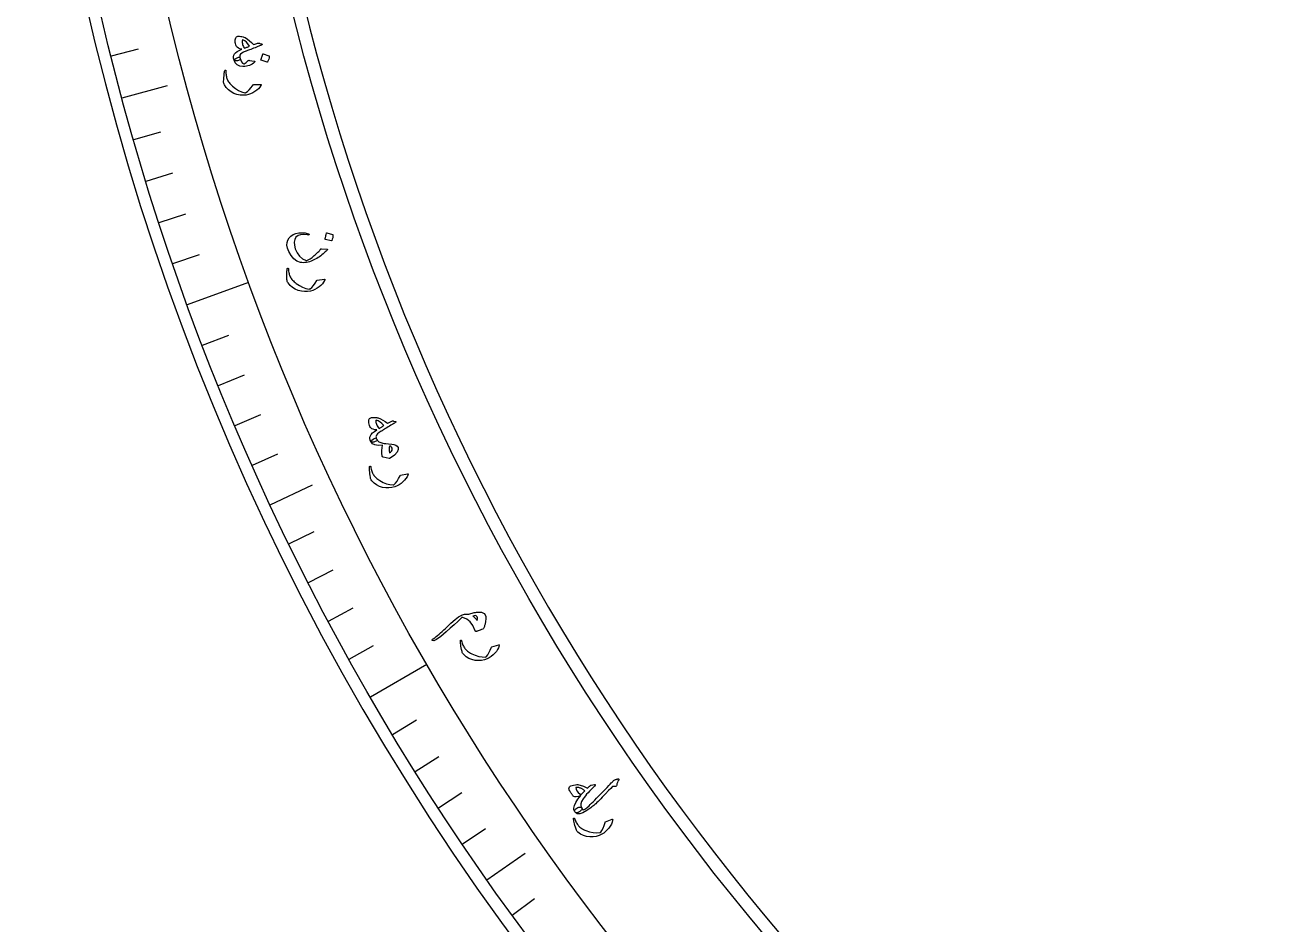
# Model space of a CAD drawing. Header units: millimetres. Extents: x -140 to 140, y -140 to 184.
# Drawn here: x -140 to -70.3, y -82.4 to -32 of the extents above; entities that cross this region are included whole.
import ezdxf

# ---------------------------------------------------------------- set-up
doc = ezdxf.new("R2010")
doc.units = ezdxf.units.MM
for name, color, linetype in [('CUT_INNER', 6, 'Continuous'), ('CUT_OUTER', 1, 'Continuous'), ('ENGRAVE', 7, 'Continuous'), ('ENGRAVE_FINE', 8, 'Continuous'), ('TEXT', 5, 'Continuous')]:
    doc.layers.add(name, color=color, linetype=linetype)

msp = doc.modelspace()

# ---------------------------------------------------------------- linework, layer by layer
at = {"layer": 'CUT_INNER'}
msp.add_arc((0, 0), 128.1, 95.976562, 87.539062, dxfattribs=at)
at = {"layer": 'CUT_OUTER'}
msp.add_arc((0, 0), 140, 175.78125, 4.570313, dxfattribs=at)
at = {"layer": 'ENGRAVE'}
for points in [[(-134.5399, -36.0499), (-132.0112, -35.3723)], [(-130.886, -47.6386), (-127.4419, -46.385)], [(-126.236, -58.8648), (-123.8633, -57.7584)], [(-120.6252, -69.643), (-117.4511, -67.8104)], [(-114.0964, -79.8912), (-111.9519, -78.3895)]]:
    msp.add_lwpolyline(points, dxfattribs=at)
for radius in [139.286, 135.6208, 128.814]:
    msp.add_circle((0, 0), radius, dxfattribs=at)
at = {"layer": 'ENGRAVE_FINE'}
for points in [[(-135.1486, -33.6963), (-133.6245, -33.3163)], [(-133.8903, -38.3924), (-132.3803, -37.9595)], [(-133.1999, -40.7233), (-131.6977, -40.264)], [(-132.4689, -43.0417), (-130.9749, -42.5563)], [(-131.6975, -45.3471), (-130.2123, -44.8357)], [(-130.0347, -49.9156), (-128.5682, -49.3527)], [(-129.1437, -52.1775), (-127.6873, -51.589)], [(-128.2134, -54.4234), (-126.7675, -53.8096)], [(-127.2441, -56.6527), (-125.8091, -56.0138)], [(-125.1894, -61.059), (-123.7776, -60.3704)], [(-124.1047, -63.2345), (-122.7051, -62.5214)], [(-122.9822, -65.3908), (-121.5953, -64.6534)], [(-121.8223, -67.5272), (-120.4484, -66.7657)], [(-119.3914, -71.7376), (-118.045, -70.9286)], [(-118.1212, -73.8103), (-116.7891, -72.9779)], [(-116.8151, -75.8606), (-115.4977, -75.0051)], [(-115.4733, -77.8877), (-114.1711, -77.0094)], [(-112.6847, -81.8703), (-111.4139, -80.947)]]:
    msp.add_lwpolyline(points, dxfattribs=at)
at = {"layer": 'TEXT'}
for points in [[(-126.7289, -33.0396), (-126.6994, -33.0555), (-126.6921, -33.0722), (-126.7067, -33.0896), (-126.7435, -33.1077), (-126.7663, -33.1164), (-126.7976, -33.1289), (-126.8377, -33.1451), (-126.8863, -33.1651), (-126.9441, -33.1888), (-127.0116, -33.216), (-127.0888, -33.2468), (-127.1757, -33.2811), (-127.2611, -33.3149), (-127.3375, -33.3451), (-127.4051, -33.3718), (-127.4637, -33.3948), (-127.5131, -33.4142), (-127.5531, -33.4299), (-127.5838, -33.4419), (-127.605, -33.4501), (-127.7379, -33.5057), (-127.8378, -33.5618), (-127.9047, -33.6184), (-127.9385, -33.6755), (-127.9479, -33.7119), (-127.9493, -33.7534), (-127.9429, -33.8), (-127.9285, -33.8515), (-127.9254, -33.8834), (-127.934, -33.9109), (-127.9545, -33.9338), (-127.9868, -33.9523), (-128.0278, -33.9667), (-128.0706, -33.9765), (-128.115, -33.9817), (-128.1612, -33.9823), (-128.2018, -33.978), (-128.2333, -33.9698), (-128.2558, -33.9577), (-128.2692, -33.9416), (-128.2945, -33.8417), (-128.2992, -33.7511), (-128.2831, -33.6698), (-128.2463, -33.5978), (-128.1827, -33.5288), (-128.0926, -33.4621), (-127.9761, -33.3977), (-127.8332, -33.3356), (-127.9379, -33.3057), (-128.0234, -33.2696), (-128.0897, -33.2275), (-128.1368, -33.1794), (-128.1603, -33.1365), (-128.1787, -33.0837), (-128.1921, -33.021), (-128.2004, -32.9484), (-128.2028, -32.8702), (-128.1993, -32.8031), (-128.1898, -32.7473), (-128.1745, -32.7026), (-128.1513, -32.6638), (-128.124, -32.6351), (-128.0926, -32.6164), (-128.0572, -32.6079), (-128.0108, -32.6055), (-127.9582, -32.608), (-127.8992, -32.6154), (-127.8339, -32.6278), (-127.7676, -32.6432), (-127.7141, -32.6578), (-127.6734, -32.6716), (-127.6456, -32.6847), (-127.5248, -32.7656), (-127.4072, -32.8574), (-127.2927, -32.9598), (-127.1814, -33.073), (-127.11, -33.0491), (-127.0482, -33.0293), (-126.9959, -33.0134), (-126.9532, -33.0016), (-126.9167, -32.9943), (-126.8828, -32.9923), (-126.8516, -32.9955), (-126.8232, -33.0039)], [(-127.4057, -33.1596), (-127.4885, -33.0347), (-127.5766, -32.9334), (-127.6702, -32.8555), (-127.7693, -32.8012), (-127.7815, -32.799), (-127.7914, -32.8018), (-127.799, -32.8096), (-127.8043, -32.8223), (-127.8111, -32.8663), (-127.813, -32.9125), (-127.8099, -32.961), (-127.802, -33.0118), (-127.7892, -33.0648), (-127.7714, -33.1202), (-127.7488, -33.1778), (-127.7212, -33.2376), (-127.7156, -33.2465), (-127.7075, -33.2553), (-127.6969, -33.2639), (-127.6838, -33.2724), (-127.6534, -33.2621), (-127.6217, -33.2507), (-127.5888, -33.2382), (-127.5547, -33.2246), (-127.5193, -33.21), (-127.4827, -33.1942), (-127.4448, -33.1774), (-127.4057, -33.1596)], [(-127.4102, -33.9572), (-127.1474, -34.0003), (-127.1175, -34.009), (-127.1039, -34.023), (-127.1065, -34.0424), (-127.1255, -34.0672), (-127.1879, -34.1203), (-127.2554, -34.1668), (-127.3279, -34.2065), (-127.4056, -34.2395), (-127.4889, -34.2657), (-127.5784, -34.285), (-127.674, -34.2972), (-127.7759, -34.3025), (-127.9549, -34.2831), (-128.0968, -34.2165), (-128.2016, -34.1027), (-128.2692, -33.9416), (-128.2622, -33.9192), (-128.2312, -33.8899), (-128.1762, -33.8537), (-128.0972, -33.8107), (-128.0536, -33.7929), (-128.0161, -33.7843), (-127.9848, -33.7849), (-127.9597, -33.7948), (-127.9484, -33.805), (-127.9394, -33.8178), (-127.9328, -33.8333), (-127.9285, -33.8515), (-127.8973, -33.9557), (-127.8518, -34.0413), (-127.7918, -34.1084), (-127.7176, -34.1568), (-127.7124, -34.1585), (-127.7062, -34.1579), (-127.6991, -34.1549), (-127.6911, -34.1498), (-127.6417, -34.1206), (-127.5932, -34.084), (-127.5456, -34.0402), (-127.499, -33.989), (-127.4809, -33.9715), (-127.46, -33.9603), (-127.4365, -33.9556), (-127.4102, -33.9572)], [(-126.3154, -33.7015), (-126.3094, -33.705), (-126.3048, -33.7108), (-126.3016, -33.7189), (-126.2998, -33.7295), (-126.3101, -33.8103), (-126.3281, -33.8887), (-126.3539, -33.9647), (-126.3873, -34.0383), (-126.3933, -34.0462), (-126.4001, -34.0508), (-126.4079, -34.0521), (-126.4165, -34.0502), (-126.7513, -33.9508), (-126.7599, -33.9461), (-126.7639, -33.9381), (-126.7631, -33.9268), (-126.7576, -33.9122), (-126.7529, -33.8996), (-126.746, -33.8799), (-126.7369, -33.853), (-126.7257, -33.8191), (-126.7125, -33.7775), (-126.6974, -33.7279), (-126.6803, -33.6703), (-126.6612, -33.6047), (-126.6576, -33.5956), (-126.6529, -33.5904), (-126.6472, -33.5889), (-126.6405, -33.5911)], [(-126.767, -35.3051), (-126.7595, -35.3053), (-126.7534, -35.3064), (-126.7485, -35.3083), (-126.745, -35.3112), (-126.7411, -35.3215), (-126.7422, -35.3357), (-126.7483, -35.3539), (-126.7594, -35.376), (-126.822, -35.4675), (-126.8999, -35.5532), (-126.9931, -35.6332), (-127.1017, -35.7074), (-127.2219, -35.7753), (-127.3437, -35.8304), (-127.467, -35.8728), (-127.5919, -35.9023), (-127.7639, -35.9144), (-127.9354, -35.9027), (-128.1065, -35.8672), (-128.2771, -35.8078), (-128.4397, -35.7248), (-128.583, -35.6177), (-128.7068, -35.4866), (-128.8112, -35.3314), (-128.8334, -35.2882), (-128.8486, -35.243), (-128.8566, -35.1959), (-128.8576, -35.1468), (-128.8499, -35.0312), (-128.8419, -34.9265), (-128.8337, -34.8328), (-128.8252, -34.7502), (-128.8164, -34.6788), (-128.8073, -34.6188), (-128.7979, -34.5703), (-128.7882, -34.5333), (-128.7844, -34.5251), (-128.78, -34.5188), (-128.7751, -34.5144), (-128.7697, -34.5119), (-128.7621, -34.5107), (-128.7547, -34.511), (-128.7474, -34.5128), (-128.7401, -34.5163), (-128.7339, -34.5215), (-128.7296, -34.5288), (-128.7274, -34.5382), (-128.7271, -34.5496), (-128.7269, -34.6197), (-128.7244, -34.6861), (-128.7195, -34.7488), (-128.7123, -34.8078), (-128.7026, -34.8636), (-128.6904, -34.9167), (-128.6756, -34.967), (-128.6582, -35.0145), (-128.6373, -35.061), (-128.612, -35.108), (-128.5821, -35.1556), (-128.5477, -35.2038), (-128.5086, -35.2524), (-128.4646, -35.3014), (-128.4156, -35.3508), (-128.3616, -35.4006), (-128.1947, -35.536), (-128.024, -35.644), (-127.8496, -35.7245), (-127.6716, -35.7776), (-127.6577, -35.7803), (-127.6426, -35.7797), (-127.6264, -35.7757), (-127.6092, -35.7683), (-127.5145, -35.6989), (-127.4144, -35.6036), (-127.3087, -35.4825), (-127.1974, -35.3355), (-127.1898, -35.3283), (-127.1825, -35.3233), (-127.1757, -35.3204), (-127.1693, -35.3196)], [(-123.0525, -44.5911), (-123.1036, -44.6443), (-123.1577, -44.6975), (-123.2148, -44.7508), (-123.2751, -44.8043), (-123.339, -44.8576), (-123.4073, -44.9104), (-123.4799, -44.9627), (-123.5569, -45.0146), (-123.6345, -45.0634), (-123.713, -45.1079), (-123.7923, -45.148), (-123.8724, -45.1837), (-123.9535, -45.2151), (-124.036, -45.2423), (-124.1197, -45.2653), (-124.2047, -45.284), (-124.2963, -45.2971), (-124.3838, -45.3013), (-124.4673, -45.2966), (-124.5467, -45.2832), (-124.7427, -45.2101), (-124.9177, -45.0837), (-125.0717, -44.9037), (-125.2044, -44.6703), (-125.2729, -44.4916), (-125.3052, -44.3252), (-125.3012, -44.1711), (-125.261, -44.0296), (-125.1879, -43.9082), (-125.088, -43.8072), (-124.9611, -43.7266), (-124.8075, -43.6664), (-124.6352, -43.6297), (-124.4611, -43.6188), (-124.2853, -43.6335), (-124.1077, -43.6738), (-124.086, -43.6825), (-124.0718, -43.6933), (-124.0652, -43.7062), (-124.0661, -43.7213), (-124.0734, -43.7375), (-124.0883, -43.7467), (-124.1109, -43.7487), (-124.1413, -43.7436), (-124.3564, -43.7168), (-124.5374, -43.7295), (-124.6842, -43.7821), (-124.7966, -43.8747), (-124.8697, -43.9974), (-124.9004, -44.1455), (-124.8889, -44.3189), (-124.8348, -44.5176), (-124.7285, -44.7429), (-124.5927, -44.9288), (-124.4277, -45.0751), (-124.2335, -45.1818), (-124.2275, -45.1833), (-124.2196, -45.183), (-124.2096, -45.181), (-124.1977, -45.1772), (-124.1075, -45.1383), (-124.0072, -45.0797), (-123.8968, -45.0014), (-123.7765, -44.9034), (-123.7169, -44.8511), (-123.6619, -44.8016), (-123.6113, -44.7547), (-123.5652, -44.7106), (-123.5239, -44.669), (-123.4878, -44.6297), (-123.4567, -44.5929), (-123.4308, -44.5584), (-123.4169, -44.5415), (-123.4027, -44.5296), (-123.3882, -44.5229), (-123.3735, -44.5212), (-123.0613, -44.5324), (-123.0417, -44.5369), (-123.0337, -44.5482), (-123.0373, -44.5663), (-123.0525, -44.5911)], [(-122.7422, -43.7179), (-122.736, -43.7208), (-122.7309, -43.7262), (-122.7271, -43.7341), (-122.7244, -43.7444), (-122.7282, -43.8256), (-122.7399, -43.9049), (-122.7594, -43.9826), (-122.7868, -44.0584), (-122.7921, -44.0668), (-122.7986, -44.0719), (-122.8062, -44.0739), (-122.815, -44.0726), (-123.1565, -44.0014), (-123.1655, -43.9974), (-123.17, -43.9898), (-123.1702, -43.9785), (-123.1659, -43.9636), (-123.1622, -43.9507), (-123.1569, -43.9305), (-123.1501, -43.9031), (-123.1416, -43.8684), (-123.1318, -43.8261), (-123.1207, -43.7756), (-123.1083, -43.7169), (-123.0946, -43.6501), (-123.0916, -43.6408), (-123.0874, -43.6352), (-123.0818, -43.6332), (-123.075, -43.6349)], [(-123.2055, -46.2247), (-123.198, -46.2243), (-123.1918, -46.2248), (-123.1868, -46.2263), (-123.183, -46.2288), (-123.1782, -46.2388), (-123.1781, -46.253), (-123.1826, -46.2717), (-123.1918, -46.2947), (-123.2461, -46.3913), (-123.3163, -46.4835), (-123.4022, -46.5713), (-123.5038, -46.6547), (-123.6177, -46.7328), (-123.7342, -46.7983), (-123.8533, -46.8513), (-123.9752, -46.8916), (-124.1455, -46.9186), (-124.3174, -46.9219), (-124.4909, -46.9015), (-124.6661, -46.8571), (-124.8353, -46.7887), (-124.9873, -46.6945), (-125.1221, -46.5746), (-125.2396, -46.4291), (-125.2655, -46.388), (-125.2846, -46.3443), (-125.2967, -46.2981), (-125.3019, -46.2493), (-125.3043, -46.1334), (-125.3055, -46.0285), (-125.3055, -45.9345), (-125.3043, -45.8514), (-125.3018, -45.7795), (-125.2979, -45.719), (-125.2928, -45.6698), (-125.2864, -45.6321), (-125.2832, -45.6236), (-125.2794, -45.6169), (-125.2749, -45.6121), (-125.2697, -45.6092), (-125.2623, -45.6073), (-125.2549, -45.6069), (-125.2474, -45.6082), (-125.2399, -45.6109), (-125.2332, -45.6156), (-125.2284, -45.6225), (-125.2253, -45.6317), (-125.224, -45.6431), (-125.2177, -45.7128), (-125.2094, -45.7788), (-125.1991, -45.8408), (-125.1867, -45.899), (-125.1723, -45.9537), (-125.1555, -46.0055), (-125.1363, -46.0543), (-125.1149, -46.1002), (-125.09, -46.1446), (-125.0606, -46.1893), (-125.0267, -46.2341), (-124.9883, -46.279), (-124.9451, -46.324), (-124.897, -46.369), (-124.8439, -46.414), (-124.7858, -46.4589), (-124.6077, -46.5793), (-124.4282, -46.6719), (-124.2475, -46.7369), (-124.0655, -46.7743), (-124.0513, -46.7758), (-124.0364, -46.7738), (-124.0206, -46.7684), (-124.0041, -46.7596), (-123.9158, -46.6822), (-123.8244, -46.5785), (-123.7297, -46.4486), (-123.6316, -46.2926), (-123.6246, -46.2847), (-123.6179, -46.2791), (-123.6113, -46.2756), (-123.605, -46.2743)], [(-119.2268, -54.1921), (-119.1951, -54.2028), (-119.185, -54.2179), (-119.1965, -54.2376), (-119.2296, -54.2617), (-119.2505, -54.2742), (-119.2793, -54.2918), (-119.316, -54.3147), (-119.3605, -54.3427), (-119.4134, -54.3759), (-119.4753, -54.4142), (-119.5461, -54.4577), (-119.6259, -54.5064), (-119.7042, -54.5542), (-119.7744, -54.5971), (-119.8364, -54.6349), (-119.8902, -54.6676), (-119.9356, -54.6951), (-119.9723, -54.7174), (-120.0005, -54.7344), (-120.02, -54.7462), (-120.1415, -54.8236), (-120.2303, -54.896), (-120.2865, -54.9632), (-120.3101, -55.0252), (-120.3131, -55.0627), (-120.3075, -55.1039), (-120.2932, -55.1486), (-120.2702, -55.1969), (-120.2617, -55.2278), (-120.2655, -55.2563), (-120.2818, -55.2825), (-120.3105, -55.3062), (-120.3484, -55.3274), (-120.3888, -55.3444), (-120.4317, -55.3571), (-120.4772, -55.3655), (-120.5179, -55.3682), (-120.5504, -55.3656), (-120.5746, -55.3574), (-120.5905, -55.3439), (-120.6326, -55.2498), (-120.6526, -55.1613), (-120.6506, -55.0784), (-120.6267, -55.0013), (-120.5757, -54.9224), (-120.4984, -54.8413), (-120.3946, -54.758), (-120.2644, -54.6724), (-120.3727, -54.6607), (-120.4631, -54.6398), (-120.5356, -54.6096), (-120.5902, -54.5702), (-120.6207, -54.532), (-120.6479, -54.4832), (-120.6718, -54.4236), (-120.6924, -54.3535), (-120.7081, -54.2768), (-120.716, -54.2102), (-120.7162, -54.1535), (-120.7087, -54.1069), (-120.6925, -54.0647), (-120.6705, -54.0317), (-120.6428, -54.008), (-120.6093, -53.9936), (-120.5641, -53.9832), (-120.5118, -53.9767), (-120.4524, -53.974), (-120.3859, -53.9751), (-120.318, -53.9789), (-120.2628, -53.9841), (-120.2203, -53.9908), (-120.1907, -53.9989), (-120.0578, -54.0581), (-119.9263, -54.1284), (-119.796, -54.2098), (-119.6671, -54.3023), (-119.6008, -54.2666), (-119.5432, -54.2365), (-119.4944, -54.2119), (-119.4544, -54.193), (-119.4196, -54.1796), (-119.3866, -54.1718), (-119.3553, -54.1696), (-119.3258, -54.1731)], [(-119.8732, -54.4259), (-119.9761, -54.317), (-120.0802, -54.2322), (-120.1858, -54.1715), (-120.2927, -54.1349), (-120.3051, -54.1348), (-120.3143, -54.1392), (-120.3205, -54.1482), (-120.3236, -54.1616), (-120.3228, -54.2061), (-120.3167, -54.252), (-120.3054, -54.2992), (-120.289, -54.3479), (-120.2673, -54.398), (-120.2403, -54.4495), (-120.2082, -54.5024), (-120.1708, -54.5567), (-120.1637, -54.5645), (-120.1543, -54.5718), (-120.1424, -54.5784), (-120.128, -54.5846), (-120.0998, -54.5692), (-120.0705, -54.5525), (-120.0402, -54.5346), (-120.0089, -54.5154), (-119.9765, -54.4949), (-119.9432, -54.4732), (-119.9087, -54.4502), (-119.8732, -54.4259)], [(-119.0769, -55.6491), (-119.0646, -55.7782), (-119.1329, -55.9221), (-119.2817, -56.0807), (-119.511, -56.2543), (-119.5284, -56.265), (-119.5451, -56.2715), (-119.5611, -56.2738), (-119.5762, -56.272), (-119.9126, -56.1915), (-119.9338, -56.1848), (-119.9502, -56.1733), (-119.962, -56.1568), (-119.969, -56.1355), (-119.986, -55.9813), (-119.9866, -55.8293), (-119.9708, -55.6797), (-119.9388, -55.5324), (-120.1831, -55.5387), (-120.3733, -55.5093), (-120.5091, -55.4443), (-120.5905, -55.3439), (-120.5917, -55.329), (-120.5837, -55.3094), (-120.5666, -55.285), (-120.5404, -55.256), (-120.4693, -55.1972), (-120.4079, -55.1596), (-120.3562, -55.1432), (-120.3142, -55.148), (-120.3011, -55.156), (-120.2894, -55.1668), (-120.2791, -55.1805), (-120.2702, -55.1969), (-120.2191, -55.2718), (-120.1448, -55.3337), (-120.0473, -55.3827), (-119.9266, -55.4188), (-119.8616, -55.4289), (-119.7569, -55.4407), (-119.6127, -55.4539), (-119.4289, -55.4686), (-119.3027, -55.488), (-119.202, -55.5246), (-119.1268, -55.5783), (-119.0769, -55.6491)], [(-119.5435, -55.5563), (-119.5681, -55.6486), (-119.5787, -55.7453), (-119.5753, -55.8464), (-119.5579, -55.9517), (-119.4905, -55.9139), (-119.4423, -55.8685), (-119.4134, -55.8153), (-119.4038, -55.7544), (-119.4125, -55.6935), (-119.4387, -55.6402), (-119.4824, -55.5945), (-119.5435, -55.5563)], [(-118.5422, -57.1318), (-118.5349, -57.1307), (-118.5287, -57.1307), (-118.5235, -57.1318), (-118.5195, -57.1339), (-118.5139, -57.1434), (-118.5125, -57.1576), (-118.5153, -57.1765), (-118.5223, -57.2003), (-118.5678, -57.3014), (-118.6293, -57.3995), (-118.7069, -57.4947), (-118.8007, -57.5869), (-118.907, -57.6749), (-119.0171, -57.7507), (-119.1311, -57.8142), (-119.2488, -57.8653), (-119.4159, -57.9076), (-119.5869, -57.9264), (-119.7615, -57.9216), (-119.94, -57.8932), (-120.1146, -57.8403), (-120.2745, -57.7602), (-120.4196, -57.6529), (-120.5497, -57.5186), (-120.5792, -57.48), (-120.6021, -57.4382), (-120.6184, -57.3933), (-120.628, -57.3452), (-120.6408, -57.2299), (-120.6515, -57.1255), (-120.6599, -57.0319), (-120.6661, -56.949), (-120.6701, -56.8772), (-120.6718, -56.8166), (-120.6711, -56.7672), (-120.6681, -56.729), (-120.6657, -56.7202), (-120.6625, -56.7133), (-120.6584, -56.7081), (-120.6535, -56.7047), (-120.6463, -56.7021), (-120.639, -56.7011), (-120.6314, -56.7017), (-120.6237, -56.7038), (-120.6166, -56.7078), (-120.6112, -56.7143), (-120.6073, -56.7231), (-120.605, -56.7343), (-120.5924, -56.8033), (-120.5782, -56.8682), (-120.5623, -56.929), (-120.5448, -56.9858), (-120.5255, -57.0391), (-120.5041, -57.0891), (-120.4806, -57.136), (-120.4551, -57.1798), (-120.4263, -57.2218), (-120.3931, -57.2636), (-120.3553, -57.3052), (-120.3129, -57.3465), (-120.2659, -57.3874), (-120.2139, -57.4279), (-120.1569, -57.4679), (-120.095, -57.5074), (-119.9068, -57.6112), (-119.7198, -57.6873), (-119.5339, -57.7358), (-119.3493, -57.7566), (-119.3351, -57.7569), (-119.3203, -57.7536), (-119.3051, -57.7467), (-119.2895, -57.7364), (-119.2085, -57.6514), (-119.1268, -57.5399), (-119.0442, -57.402), (-118.9606, -57.2378), (-118.9543, -57.2294), (-118.9481, -57.2231), (-118.9419, -57.219), (-118.9357, -57.2172)], [(-115.1057, -65.0002), (-115.046, -64.9787), (-114.9857, -64.9588), (-114.9247, -64.9406), (-114.8632, -64.9239), (-114.8012, -64.9095), (-114.7389, -64.8981), (-114.6764, -64.8895), (-114.6137, -64.8839), (-114.4948, -64.8828), (-114.3949, -64.8946), (-114.3142, -64.9194), (-114.2524, -64.9572), (-114.19, -65.0328), (-114.1546, -65.1349), (-114.1461, -65.2637), (-114.1645, -65.4193), (-114.1732, -65.4642), (-114.1832, -65.5087), (-114.1945, -65.553), (-114.2071, -65.5968), (-114.221, -65.6405), (-114.2359, -65.6843), (-114.2518, -65.7282), (-114.2689, -65.7722), (-114.2798, -65.7959), (-114.2927, -65.8152), (-114.3076, -65.83), (-114.3245, -65.8403), (-114.4004, -65.8687), (-114.4683, -65.8937), (-114.5283, -65.9153), (-114.5804, -65.9334), (-114.6239, -65.9479), (-114.6579, -65.9587), (-114.6825, -65.9658), (-114.6977, -65.9691), (-114.7191, -65.9681), (-114.7363, -65.9608), (-114.7493, -65.947), (-114.7581, -65.9269), (-114.8723, -65.6419), (-115.0249, -65.4246), (-115.2162, -65.2749), (-115.4466, -65.1927), (-115.4701, -65.191), (-115.4909, -65.1939), (-115.509, -65.2016), (-115.5245, -65.2141), (-115.72, -65.4043), (-115.9262, -65.5974), (-116.1431, -65.7935), (-116.3706, -65.9926), (-116.6831, -66.2493), (-116.9184, -66.4156), (-117.0769, -66.4913), (-117.1587, -66.4762), (-117.1651, -66.4549), (-117.1575, -66.4307), (-117.1356, -66.4037), (-117.0997, -66.3739), (-117.021, -66.3181), (-116.9407, -66.2574), (-116.8586, -66.1917), (-116.7749, -66.1211), (-116.6894, -66.0461), (-116.6021, -65.9673), (-116.513, -65.8847), (-116.4222, -65.7983), (-116.117, -65.5091), (-115.8685, -65.2916), (-115.6769, -65.1455), (-115.5425, -65.0706), (-115.4746, -65.0452), (-115.4103, -65.0249), (-115.3496, -65.0097), (-115.2925, -64.9997), (-115.2394, -64.9941), (-115.1905, -64.9923), (-115.1459, -64.9943), (-115.1057, -65.0002)], [(-114.8792, -65.1063), (-114.8482, -65.1304), (-114.8174, -65.1568), (-114.7866, -65.1855), (-114.7559, -65.2164), (-114.7254, -65.2495), (-114.6953, -65.2845), (-114.6654, -65.3213), (-114.6359, -65.3599), (-114.6246, -65.2755), (-114.6244, -65.2081), (-114.6353, -65.1577), (-114.6573, -65.1244), (-114.701, -65.0946), (-114.7525, -65.0817), (-114.8119, -65.0855), (-114.8792, -65.1063)], [(-113.4258, -66.715), (-113.4186, -66.7133), (-113.4124, -66.7128), (-113.4072, -66.7134), (-113.403, -66.7152), (-113.3966, -66.7242), (-113.394, -66.7382), (-113.3952, -66.7574), (-113.4003, -66.7816), (-113.4373, -66.8861), (-113.4905, -66.989), (-113.56, -67.0902), (-113.6458, -67.1899), (-113.7446, -67.2864), (-113.848, -67.371), (-113.9563, -67.4436), (-114.0694, -67.5043), (-114.2326, -67.5602), (-114.4013, -67.593), (-114.5758, -67.6027), (-114.756, -67.5891), (-114.9344, -67.5507), (-115.1004, -67.4841), (-115.2538, -67.3892), (-115.3945, -67.2661), (-115.4271, -67.23), (-115.4534, -67.1903), (-115.4733, -67.1468), (-115.4868, -67.0997), (-115.5091, -66.9859), (-115.5284, -66.8827), (-115.5445, -66.7901), (-115.5575, -66.708), (-115.5674, -66.6368), (-115.5741, -66.5765), (-115.5775, -66.5272), (-115.5776, -66.4889), (-115.576, -66.48), (-115.5733, -66.4728), (-115.5697, -66.4673), (-115.5651, -66.4635), (-115.5582, -66.4603), (-115.5509, -66.4587), (-115.5434, -66.4587), (-115.5355, -66.4601), (-115.5281, -66.4636), (-115.5221, -66.4695), (-115.5175, -66.478), (-115.5143, -66.489), (-115.4961, -66.5567), (-115.4766, -66.6202), (-115.4557, -66.6795), (-115.4336, -66.7347), (-115.4099, -66.7861), (-115.3845, -66.8343), (-115.3572, -66.8791), (-115.3282, -66.9206), (-115.2961, -66.9601), (-115.2595, -66.999), (-115.2184, -67.0373), (-115.1728, -67.075), (-115.1225, -67.1119), (-115.0673, -67.148), (-115.0073, -67.1831), (-114.9423, -67.2174), (-114.7462, -67.3053), (-114.5535, -67.3657), (-114.3643, -67.3987), (-114.1786, -67.4043), (-114.1644, -67.4033), (-114.15, -67.3988), (-114.1354, -67.3908), (-114.1206, -67.3792), (-114.047, -67.2878), (-113.9747, -67.17), (-113.9037, -67.0257), (-113.834, -66.8551), (-113.8284, -66.8462), (-113.8228, -66.8395), (-113.8169, -66.8349), (-113.8109, -66.8325)], [(-108.7005, -75.3607), (-108.779, -75.497), (-108.8177, -75.6262), (-108.8166, -75.7482), (-108.7758, -75.863), (-108.7657, -75.8953), (-108.7698, -75.9296), (-108.788, -75.966), (-108.8203, -76.0044), (-108.8393, -76.022), (-108.8594, -76.039), (-108.8804, -76.0555), (-108.9024, -76.0714), (-108.9254, -76.0863), (-108.9496, -76.0996), (-108.9749, -76.1112), (-109.0013, -76.1213), (-109.0467, -76.1349), (-109.0836, -76.1402), (-109.112, -76.1372), (-109.1319, -76.1258), (-109.1696, -76.0717), (-109.1962, -76.013), (-109.2117, -75.9495), (-109.2161, -75.8814), (-109.1862, -75.7232), (-109.1103, -75.5514), (-108.9884, -75.3659), (-108.8204, -75.1669), (-108.9646, -75.2199), (-109.08, -75.2458), (-109.1664, -75.2445), (-109.224, -75.2161), (-109.2457, -75.1941), (-109.2675, -75.1702), (-109.2895, -75.1443), (-109.3117, -75.1164), (-109.3341, -75.0863), (-109.357, -75.0538), (-109.3803, -75.0189), (-109.4041, -74.9817), (-109.4455, -74.9117), (-109.4739, -74.8554), (-109.4893, -74.8129), (-109.4918, -74.7842), (-109.4806, -74.7268), (-109.4594, -74.6823), (-109.4282, -74.6507), (-109.3872, -74.6319), (-109.2443, -74.5947), (-109.1309, -74.5698), (-109.0469, -74.5572), (-108.9925, -74.5571), (-108.9322, -74.5663), (-108.87, -74.58), (-108.8058, -74.5984), (-108.7397, -74.6212), (-108.6716, -74.6486), (-108.6016, -74.6806), (-108.5295, -74.717), (-108.4555, -74.758), (-108.3399, -74.6499), (-108.3254, -74.6377), (-108.312, -74.6265), (-108.2996, -74.6164), (-108.2884, -74.6073), (-108.2779, -74.5996), (-108.2679, -74.5938), (-108.2585, -74.5898), (-108.2496, -74.5877), (-108.0538, -74.5474), (-108.0247, -74.5465), (-108.0162, -74.5605), (-108.0285, -74.5893), (-108.0613, -74.633), (-108.1592, -74.7281), (-108.2519, -74.8222), (-108.3392, -74.9154), (-108.4212, -75.0076), (-108.4982, -75.0985), (-108.5704, -75.1876), (-108.6378, -75.275), (-108.7005, -75.3607)], [(-106.7533, -74.2314), (-106.7339, -74.2264), (-106.7174, -74.2264), (-106.7041, -74.2315), (-106.6937, -74.2416), (-106.6882, -74.2534), (-106.6872, -74.2664), (-106.6906, -74.2808), (-106.6984, -74.2966), (-106.7441, -74.3701), (-106.7783, -74.444), (-106.8009, -74.518), (-106.812, -74.5924), (-106.8204, -74.62), (-106.8369, -74.6404), (-106.8615, -74.6535), (-106.8942, -74.6592), (-106.9127, -74.6602), (-106.9313, -74.6609), (-106.95, -74.6614), (-106.9689, -74.6618), (-106.9877, -74.6621), (-107.0065, -74.6626), (-107.025, -74.6634), (-107.0435, -74.6643), (-107.0734, -74.6878), (-107.1499, -74.7633), (-107.273, -74.8909), (-107.4426, -75.0707), (-107.5356, -75.1698), (-107.6234, -75.2624), (-107.7058, -75.3483), (-107.7831, -75.4276), (-107.855, -75.5), (-107.9216, -75.5652), (-107.9829, -75.623), (-108.0388, -75.6735), (-108.0924, -75.7197), (-108.1469, -75.7648), (-108.2023, -75.8086), (-108.2584, -75.8513), (-108.3156, -75.8928), (-108.3741, -75.9335), (-108.4338, -75.9732), (-108.4948, -76.012), (-108.7087, -76.1285), (-108.8856, -76.186), (-109.0257, -76.1843), (-109.1287, -76.1235), (-109.1606, -76.0802), (-109.1727, -76.0363), (-109.165, -75.9918), (-109.1373, -75.9468), (-109.0967, -75.9053), (-109.0501, -75.8716), (-108.9974, -75.8458), (-108.9387, -75.8277), (-108.88, -75.8174), (-108.8336, -75.8193), (-108.7996, -75.8334), (-108.778, -75.8597), (-108.7645, -75.8823), (-108.7524, -75.9024), (-108.7416, -75.9202), (-108.7321, -75.9357), (-108.7235, -75.9487), (-108.7151, -75.9592), (-108.707, -75.9672), (-108.6992, -75.9727), (-108.6413, -75.9538), (-108.5653, -75.9079), (-108.4712, -75.8349), (-108.359, -75.7349), (-108.294, -75.673), (-108.2203, -75.6009), (-108.1379, -75.5186), (-108.0469, -75.4261), (-107.9468, -75.3235), (-107.8373, -75.2108), (-107.7183, -75.0881), (-107.59, -74.9553), (-107.4646, -74.8253), (-107.3546, -74.7109), (-107.26, -74.612), (-107.1809, -74.5287), (-107.117, -74.461), (-107.0684, -74.4092), (-107.0349, -74.3733), (-107.0167, -74.3533), (-106.9912, -74.3294), (-106.9608, -74.3085), (-106.9252, -74.2906), (-106.8847, -74.2757), (-106.8633, -74.2698), (-106.8433, -74.264), (-106.8248, -74.2583), (-106.8076, -74.2527), (-106.7919, -74.2472), (-106.7776, -74.2418), (-106.7648, -74.2366), (-106.7533, -74.2314)], [(-108.6009, -74.9058), (-108.6236, -74.8876), (-108.6477, -74.8691), (-108.6731, -74.8503), (-108.6998, -74.8313), (-108.7284, -74.8127), (-108.7593, -74.795), (-108.7925, -74.7783), (-108.8279, -74.7625), (-108.863, -74.7474), (-108.8981, -74.7347), (-108.9334, -74.7244), (-108.9687, -74.7166), (-109.004, -74.7114), (-109.0392, -74.709), (-109.0741, -74.7095), (-109.1089, -74.7128), (-109.0916, -74.8095), (-109.0456, -74.9038), (-108.9709, -74.9956), (-108.8675, -75.0849), (-108.8439, -75.0936), (-108.816, -75.0923), (-108.7838, -75.0808), (-108.7473, -75.0591)], [(-107.0742, -76.4947), (-107.0671, -76.4924), (-107.061, -76.4913), (-107.0557, -76.4914), (-107.0514, -76.4928), (-107.0442, -76.5012), (-107.0404, -76.515), (-107.0399, -76.5341), (-107.0428, -76.5587), (-107.0704, -76.6661), (-107.1143, -76.7733), (-107.1746, -76.8803), (-107.2513, -76.9871), (-107.3411, -77.092), (-107.4367, -77.1854), (-107.5381, -77.2674), (-107.6454, -77.3378), (-107.8029, -77.4079), (-107.9681, -77.4556), (-108.141, -77.4807), (-108.3217, -77.4831), (-108.5028, -77.4607), (-108.674, -77.409), (-108.8352, -77.328), (-108.9864, -77.2178), (-109.022, -77.1848), (-109.0517, -77.1475), (-109.0754, -77.106), (-109.093, -77.0603), (-109.1253, -76.9489), (-109.1536, -76.8478), (-109.1779, -76.757), (-109.1981, -76.6764), (-109.2143, -76.6063), (-109.2262, -76.5469), (-109.234, -76.4981), (-109.2375, -76.46), (-109.2367, -76.4509), (-109.2347, -76.4435), (-109.2316, -76.4377), (-109.2273, -76.4335), (-109.2207, -76.4298), (-109.2136, -76.4275), (-109.2061, -76.4268), (-109.1981, -76.4275), (-109.1904, -76.4303), (-109.184, -76.4357), (-109.1786, -76.4438), (-109.1745, -76.4544), (-109.1503, -76.5202), (-109.1253, -76.5818), (-109.0992, -76.639), (-109.0723, -76.692), (-109.0442, -76.7412), (-109.0146, -76.7869), (-108.9835, -76.8291), (-108.9509, -76.8678), (-108.9154, -76.9044), (-108.8755, -76.9399), (-108.8311, -76.9744), (-108.7824, -77.0079), (-108.729, -77.0402), (-108.6709, -77.0713), (-108.608, -77.101), (-108.5402, -77.1293), (-108.3371, -77.1996), (-108.1398, -77.2427), (-107.9484, -77.2587), (-107.7629, -77.2479), (-107.7489, -77.2456), (-107.7349, -77.2399), (-107.7211, -77.2306), (-107.7074, -77.2178), (-107.6422, -77.1202), (-107.5806, -76.9964), (-107.5227, -76.8465), (-107.4683, -76.6704), (-107.4636, -76.661), (-107.4585, -76.6538), (-107.4531, -76.6487), (-107.4474, -76.6458)]]:
    msp.add_lwpolyline(points, close=True, dxfattribs=at)

doc.saveas('drawing.dxf')
